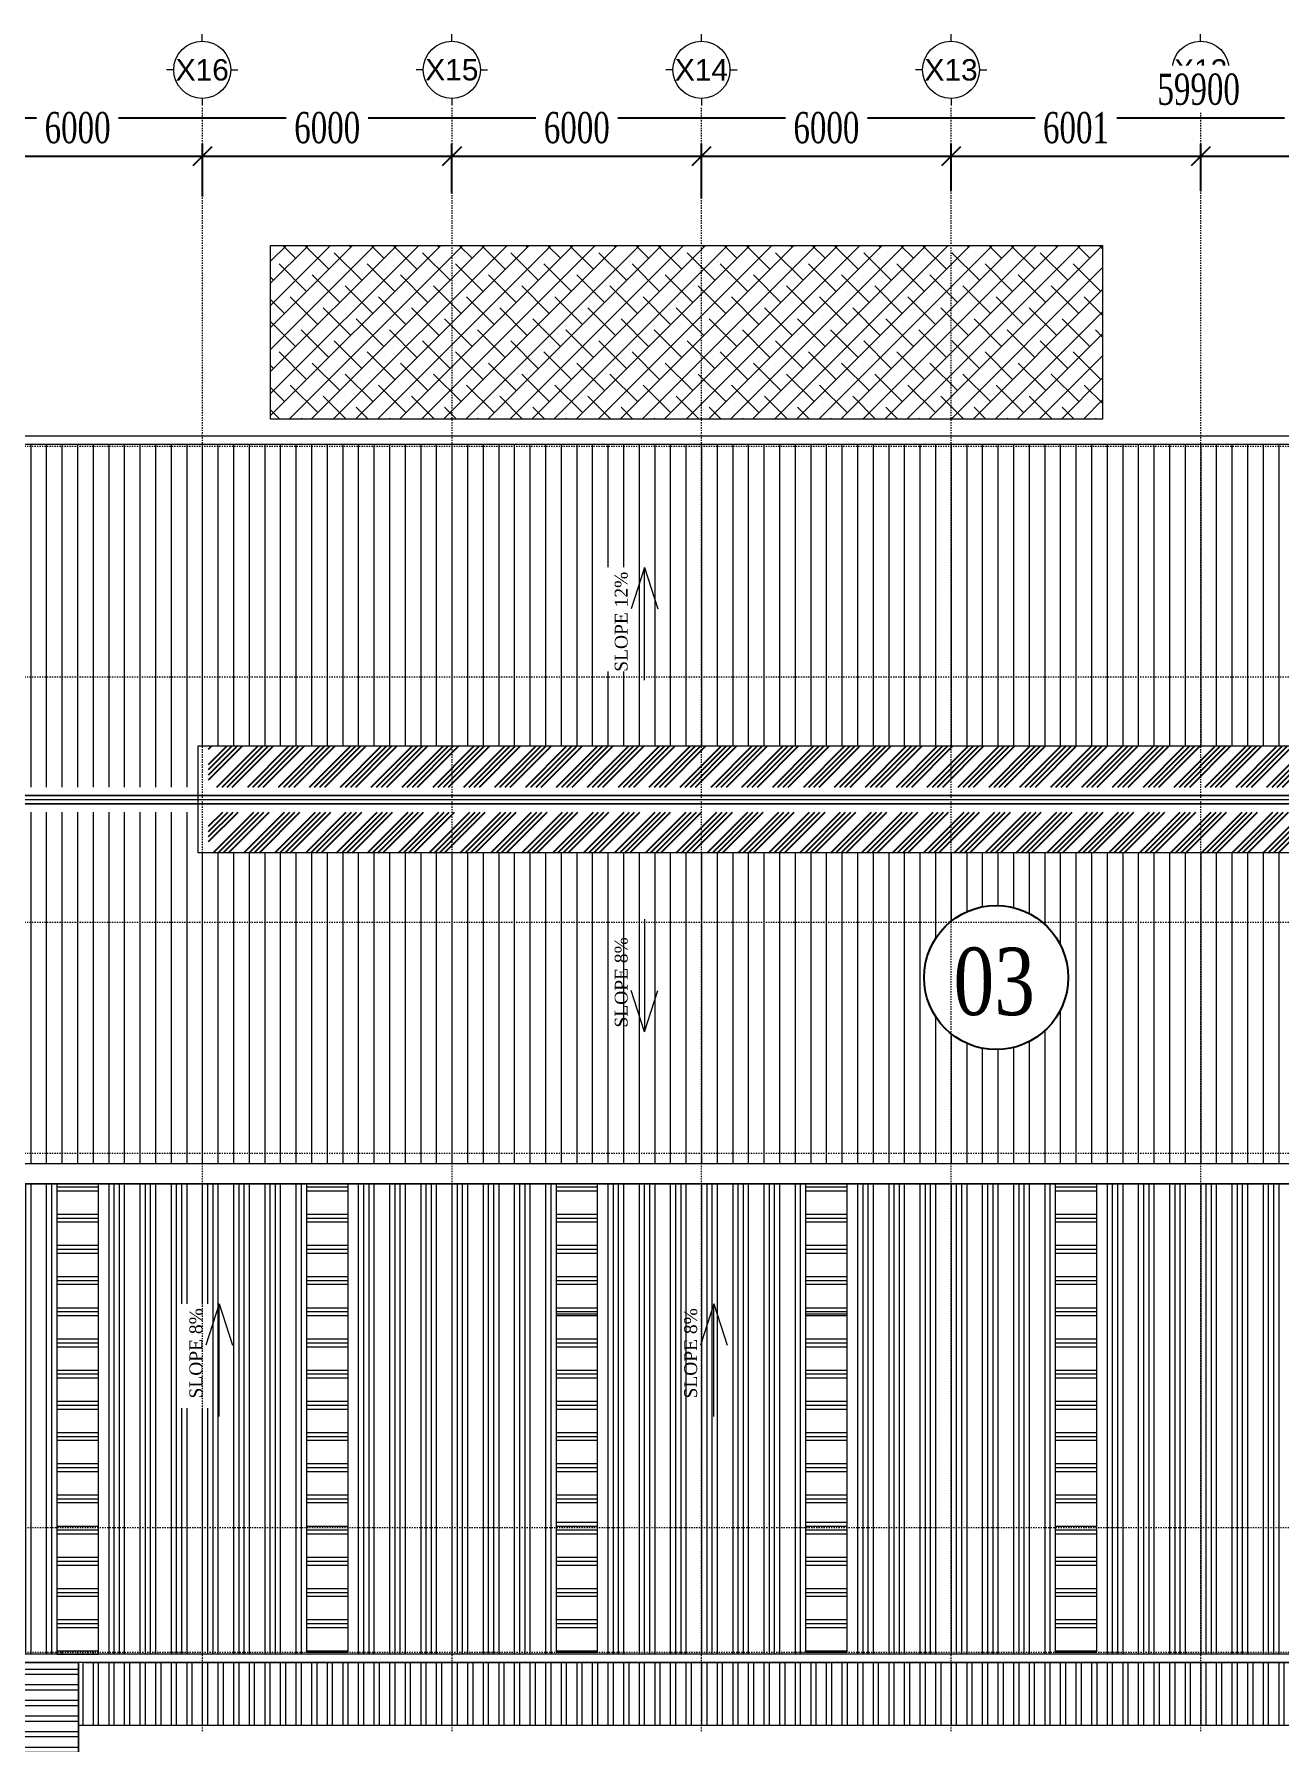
# Model space of a CAD drawing. Header units: inches. Extents: x 340055 to 349452, y -34649 to -30845.
# Drawn here: x 343604.6 to 343704.4, y -31977.5 to -31840.6 of the extents above; entities that cross this region are included whole.
import ezdxf
from ezdxf.enums import TextEntityAlignment as Align

# ---------------------------------------------------------------- set-up
doc = ezdxf.new("R2010")
doc.units = ezdxf.units.IN
doc.header["$MEASUREMENT"] = 0
for name, pattern in [('XRF-A-GRID LINE$0$CENTER', [50.8, 31.75, -6.35, 6.35, -6.35]), ('XRF-A-RF PLAN$0$ACAD_ISO02W100', [15, 12, -3]), ('XRF-A-RF PLAN$0$HIDDEN2', [0.1875, 0.125, -0.0625])]:
    doc.linetypes.add(name, pattern=pattern)
for name, color, linetype in [('CAUTAO', 7, 'Continuous'), ('XRF-A-RF PLAN$0$hidden', 2, 'XRF-A-RF PLAN$0$HIDDEN2'), ('XRF-A-RF PLAN$0$TL-Roof', 60, 'Continuous'), ('XRF-A-RF PLAN$0$TUONG', 2, 'Continuous')]:
    doc.layers.add(name, color=color, linetype=linetype)
for name, color, linetype, lineweight in [('XRF-A-GRID LINE$0$text', 2, 'Continuous', 20), ('XRF-A-GRID LINE$0$TL-AXIS', 252, 'Continuous', 15), ('XRF-A-GRID LINE$0$ZONES', 7, 'Continuous', 9), ('XRF-A-RF PLAN$0$TL- Brick wall', 132, 'Continuous', 15), ('XRF-A-RF PLAN$0$TL-layout', 140, 'Continuous', 15), ('XRF-A-RF PLAN$0$TL-Platform', 5, 'Continuous', 15), ('XRF-A-RF PLAN$0$TL-RC', 4, 'Continuous', 15), ('XRF-A-RF PLAN$0$TL-WWT', 142, 'Continuous', 15)]:
    doc.layers.add(name, color=color, linetype=linetype, lineweight=lineweight)
doc.layers.add('XRF-A-RF PLAN$0$00 - BORDER', color=7, linetype='Continuous', plot=False)
doc.styles.add('ST1', font='times.ttf', dxfattribs={"width": 0.7})
doc.styles.add('vntimeh.shx', font='vntimeh.shx', dxfattribs={"width": 0.8, "bigfont": 'bigfont.shx'})
doc.styles.add('XRF-A-GRID LINE$0$ARIALH', font='')
doc.styles.add('XRF-A-RF PLAN$0$VNH', font='', dxfattribs={"height": 150})
doc.styles.get('XRF-A-GRID LINE$0$ARIALH').set_extended_font_data('.VnArialH')
doc.styles.get('XRF-A-RF PLAN$0$VNH').set_extended_font_data('.VnAvantH')
doc.dimstyles.new('300', dxfattribs={"dimtxt": 2.5, "dimasz": 1.5, "dimexe": 1, "dimexo": 0, "dimgap": 1, "dimtad": 1, "dimtoh": 1, "dimdec": 0, "dimlfac": 300, "dimzin": 0, "dimdsep": 46, "dimtxsty": 'ST1', "dimblk": 'OBLIQUE', "dimcen": 1, "dimdle": 1, "dimclrd": 8, "dimclre": 8, "dimclrt": 3, "dimadec": 0, "dimazin": 0, "dimtfac": 1, "dimtdec": 0, "dimtix": 1, "dimtofl": 0, "dimtmove": 1, "dimatfit": 3, "dimfxl": 0, "dimtolj": 1, "dimtzin": 0, "dimlwd": -1, "dimlwe": -1, "dimarcsym": 0})
pattern_1 = [(90, (353505.5476, -27628.2967), (-1.25, 2e-16), [])]
pattern_2 = [(0, (353505.5476, -27628.2967), (0, 2.5), []), (0, (353505.5476, -27627.9842), (0, 2.5), []), (0, (353505.5476, -27627.6717), (0, 2.5), [])]

# ---------------------------------------------------------------- blocks, each defined once
blk = doc.blocks.new('XRF-A-GRID LINE$0$truc')
at = {"layer": 'XRF-A-GRID LINE$0$text', "color": 8}
for p, q in [((0, 4), (0, 5)), ((-4, 0), (-5, 0)), ((4, 0), (5, 0)), ((0, -4), (0, -5))]:
    blk.add_line(p, q, dxfattribs=at)
blk.add_circle((0, 0), 4, dxfattribs=at)
at = {"layer": 'XRF-A-GRID LINE$0$text', "color": 8, "style": 'XRF-A-GRID LINE$0$ARIALH'}
blk.add_attdef('TENTRUCDINHVI', text='', height=3, dxfattribs=at).set_placement((0, 0), align=Align.MIDDLE)
blk = doc.blocks.new('XRF-A-GRID LINE')
at = {"layer": 'XRF-A-GRID LINE$0$TL-AXIS', "linetype": 'XRF-A-GRID LINE$0$CENTER', "lineweight": 0, "ltscale": 0.01}
for p, q in [((-2966254, -1304492), (-2966254, -1265461)), ((-2960254, -1304492), (-2960254, -1265461)), ((-2954254, -1304492), (-2954254, -1265461)), ((-2948254, -1304492), (-2948254, -1265461)), ((-2942254, -1304492), (-2942254, -1265461)), ((-2983971, -1273596), (-2908067, -1273596)), ((-2983971, -1279146), (-2907862, -1279146)), ((-2983971, -1285046), (-2907862, -1285046)), ((-2983971, -1290596), (-2907862, -1290596)), ((-2984252, -1291336), (-2907851, -1291336)), ((-2984143, -1299596), (-2907802, -1299596)), ((-2984143, -1302596), (-2907848, -1302596))]:
    blk.add_line(p, q, dxfattribs=at)
ref = blk.add_blockref('XRF-A-GRID LINE$0$truc', (-2966259, -1264549), dxfattribs=dict(at, xscale=171.4285714291036, yscale=171.4285714291036, zscale=171.4285714291036, rotation=179.9999999999961))
ref.add_attrib('TENTRUCDINHVI', 'X16', dxfattribs={"layer": 'XRF-A-GRID LINE$0$ZONES', "height": 514.3, "style": 'XRF-A-GRID LINE$0$ARIALH'}).set_placement((-2966259, -1264549), align=Align.MIDDLE)
ref = blk.add_blockref('XRF-A-GRID LINE$0$truc', (-2960259, -1264549), dxfattribs=dict(at, xscale=171.4285714291036, yscale=171.4285714291036, zscale=171.4285714291036, rotation=179.9999999999961))
ref.add_attrib('TENTRUCDINHVI', 'X15', dxfattribs={"layer": 'XRF-A-GRID LINE$0$ZONES', "height": 514.3, "style": 'XRF-A-GRID LINE$0$ARIALH'}).set_placement((-2960259, -1264549), align=Align.MIDDLE)
ref = blk.add_blockref('XRF-A-GRID LINE$0$truc', (-2954259, -1264549), dxfattribs=dict(at, xscale=171.4285714291036, yscale=171.4285714291036, zscale=171.4285714291036, rotation=179.9999999999961))
ref.add_attrib('TENTRUCDINHVI', 'X14', dxfattribs={"layer": 'XRF-A-GRID LINE$0$ZONES', "height": 514.3, "style": 'XRF-A-GRID LINE$0$ARIALH'}).set_placement((-2954259, -1264549), align=Align.MIDDLE)
ref = blk.add_blockref('XRF-A-GRID LINE$0$truc', (-2948259, -1264549), dxfattribs=dict(at, xscale=171.4285714291036, yscale=171.4285714291036, zscale=171.4285714291036, rotation=179.9999999999961))
ref.add_attrib('TENTRUCDINHVI', 'X13', dxfattribs={"layer": 'XRF-A-GRID LINE$0$ZONES', "height": 514.3, "style": 'XRF-A-GRID LINE$0$ARIALH'}).set_placement((-2948259, -1264549), align=Align.MIDDLE)
ref = blk.add_blockref('XRF-A-GRID LINE$0$truc', (-2942259, -1264549), dxfattribs=dict(at, xscale=171.4285714291036, yscale=171.4285714291036, zscale=171.4285714291036, rotation=179.9999999999961))
ref.add_attrib('TENTRUCDINHVI', 'X12', dxfattribs={"layer": 'XRF-A-GRID LINE$0$ZONES', "height": 514.3, "style": 'XRF-A-GRID LINE$0$ARIALH'}).set_placement((-2942259, -1264549), align=Align.MIDDLE)
blk = doc.blocks.new('_Oblique')
at = {"color": 0, "linetype": 'ByBlock', "lineweight": -2}
blk.add_line((-0.5, -0.5), (0.5, 0.5), dxfattribs=at)
blk = doc.blocks.new('*D482')
at = {"color": 8, "linetype": 'Continuous', "transparency": 16777216}
for p, q in [((343598.03, -31853.61), (343598.03, -31846.31)), ((343797.7, -31853.61), (343797.7, -31846.31)), ((343597.03, -31847.31), (343798.7, -31847.31))]:
    blk.add_line(p, q, dxfattribs=at)
at = {"layer": 'Defpoints', "color": 0, "transparency": 16777216}
for p in [(343797.7, -31847.31), (343598.03, -31853.61), (343797.7, -31853.61)]:
    blk.add_point(p, dxfattribs=at)
at = {"color": 8, "transparency": 16777216, "xscale": 1.5, "yscale": 1.5, "zscale": 1.5, "rotation": 180}
blk.add_blockref('_Oblique', (343598.03, -31847.31), dxfattribs=at)
at = {"color": 8, "transparency": 16777216, "xscale": 1.5, "yscale": 1.5, "zscale": 1.5}
blk.add_blockref('_Oblique', (343797.7, -31847.31), dxfattribs=at)
at = {"color": 3, "transparency": 16777216, "insert": (343697.86, -31845.03), "char_height": 2.5, "attachment_point": 5, "style": 'ST1', "bg_fill": 3, "box_fill_scale": 1.25, "bg_fill_color": 256, "bg_fill_true_color": 13158600, "bg_fill_transparency": 0}
blk.add_mtext('\\A1;59900', dxfattribs=at)
blk = doc.blocks.new('*D484')
at = {"color": 8, "linetype": 'Continuous', "transparency": 16777216}
for p, q in [((343598.03, -31853.61), (343598.03, -31849.38)), ((343618.03, -31853.61), (343618.03, -31849.38)), ((343597.03, -31850.38), (343619.03, -31850.38))]:
    blk.add_line(p, q, dxfattribs=at)
at = {"layer": 'Defpoints', "color": 0, "transparency": 16777216}
for p in [(343618.03, -31850.38), (343598.03, -31853.61), (343618.03, -31853.61)]:
    blk.add_point(p, dxfattribs=at)
at = {"color": 8, "transparency": 16777216, "xscale": 1.5, "yscale": 1.5, "zscale": 1.5, "rotation": 180}
blk.add_blockref('_Oblique', (343598.03, -31850.38), dxfattribs=at)
at = {"color": 8, "transparency": 16777216, "xscale": 1.5, "yscale": 1.5, "zscale": 1.5}
blk.add_blockref('_Oblique', (343618.03, -31850.38), dxfattribs=at)
at = {"color": 3, "transparency": 16777216, "insert": (343608.03, -31848.11), "char_height": 2.5, "attachment_point": 5, "style": 'ST1', "bg_fill": 3, "box_fill_scale": 1.25, "bg_fill_color": 256, "bg_fill_true_color": 13158600, "bg_fill_transparency": 0}
blk.add_mtext('\\A1;6000', dxfattribs=at)
blk = doc.blocks.new('*D485')
at = {"color": 8, "linetype": 'Continuous', "transparency": 16777216}
for p, q in [((343618.03, -31853.61), (343618.03, -31849.38)), ((343638.03, -31853.35), (343638.03, -31849.38)), ((343617.03, -31850.38), (343639.03, -31850.38))]:
    blk.add_line(p, q, dxfattribs=at)
at = {"layer": 'Defpoints', "color": 0, "transparency": 16777216}
for p in [(343638.03, -31850.38), (343618.03, -31853.61), (343638.03, -31853.35)]:
    blk.add_point(p, dxfattribs=at)
at = {"color": 8, "transparency": 16777216, "xscale": 1.5, "yscale": 1.5, "zscale": 1.5, "rotation": 180}
blk.add_blockref('_Oblique', (343618.03, -31850.38), dxfattribs=at)
at = {"color": 8, "transparency": 16777216, "xscale": 1.5, "yscale": 1.5, "zscale": 1.5}
blk.add_blockref('_Oblique', (343638.03, -31850.38), dxfattribs=at)
at = {"color": 3, "transparency": 16777216, "insert": (343628.03, -31848.11), "char_height": 2.5, "attachment_point": 5, "style": 'ST1', "bg_fill": 3, "box_fill_scale": 1.25, "bg_fill_color": 256, "bg_fill_true_color": 13158600, "bg_fill_transparency": 0}
blk.add_mtext('\\A1;6000', dxfattribs=at)
blk = doc.blocks.new('*D486')
at = {"color": 8, "linetype": 'Continuous', "transparency": 16777216}
for p, q in [((343638.03, -31853.35), (343638.03, -31849.38)), ((343658.03, -31853.75), (343658.03, -31849.38)), ((343637.03, -31850.38), (343659.03, -31850.38))]:
    blk.add_line(p, q, dxfattribs=at)
at = {"layer": 'Defpoints', "color": 0, "transparency": 16777216}
for p in [(343658.03, -31850.38), (343638.03, -31853.35), (343658.03, -31853.75)]:
    blk.add_point(p, dxfattribs=at)
at = {"color": 8, "transparency": 16777216, "xscale": 1.5, "yscale": 1.5, "zscale": 1.5, "rotation": 180}
blk.add_blockref('_Oblique', (343638.03, -31850.38), dxfattribs=at)
at = {"color": 8, "transparency": 16777216, "xscale": 1.5, "yscale": 1.5, "zscale": 1.5}
blk.add_blockref('_Oblique', (343658.03, -31850.38), dxfattribs=at)
at = {"color": 3, "transparency": 16777216, "insert": (343648.03, -31848.11), "char_height": 2.5, "attachment_point": 5, "style": 'ST1', "bg_fill": 3, "box_fill_scale": 1.25, "bg_fill_color": 256, "bg_fill_true_color": 13158600, "bg_fill_transparency": 0}
blk.add_mtext('\\A1;6000', dxfattribs=at)
blk = doc.blocks.new('*D487')
at = {"color": 8, "linetype": 'Continuous', "transparency": 16777216}
for p, q in [((343658.03, -31853.75), (343658.03, -31849.38)), ((343678.03, -31853.16), (343678.03, -31849.38)), ((343657.03, -31850.38), (343679.03, -31850.38))]:
    blk.add_line(p, q, dxfattribs=at)
at = {"layer": 'Defpoints', "color": 0, "transparency": 16777216}
for p in [(343678.03, -31850.38), (343658.03, -31853.75), (343678.03, -31853.16)]:
    blk.add_point(p, dxfattribs=at)
at = {"color": 8, "transparency": 16777216, "xscale": 1.5, "yscale": 1.5, "zscale": 1.5, "rotation": 180}
blk.add_blockref('_Oblique', (343658.03, -31850.38), dxfattribs=at)
at = {"color": 8, "transparency": 16777216, "xscale": 1.5, "yscale": 1.5, "zscale": 1.5}
blk.add_blockref('_Oblique', (343678.03, -31850.38), dxfattribs=at)
at = {"color": 3, "transparency": 16777216, "insert": (343668.03, -31848.11), "char_height": 2.5, "attachment_point": 5, "style": 'ST1', "bg_fill": 3, "box_fill_scale": 1.25, "bg_fill_color": 256, "bg_fill_true_color": 13158600, "bg_fill_transparency": 0}
blk.add_mtext('\\A1;6000', dxfattribs=at)
blk = doc.blocks.new('*D488')
at = {"color": 8, "linetype": 'Continuous', "transparency": 16777216}
for p, q in [((343678.03, -31853.16), (343678.03, -31849.38)), ((343698.03, -31853.16), (343698.03, -31849.38)), ((343677.03, -31850.38), (343699.03, -31850.38))]:
    blk.add_line(p, q, dxfattribs=at)
at = {"layer": 'Defpoints', "color": 0, "transparency": 16777216}
for p in [(343698.03, -31850.38), (343678.03, -31853.16), (343698.03, -31853.16)]:
    blk.add_point(p, dxfattribs=at)
at = {"color": 8, "transparency": 16777216, "xscale": 1.5, "yscale": 1.5, "zscale": 1.5, "rotation": 180}
blk.add_blockref('_Oblique', (343678.03, -31850.38), dxfattribs=at)
at = {"color": 8, "transparency": 16777216, "xscale": 1.5, "yscale": 1.5, "zscale": 1.5}
blk.add_blockref('_Oblique', (343698.03, -31850.38), dxfattribs=at)
at = {"color": 3, "transparency": 16777216, "insert": (343688.03, -31848.11), "char_height": 2.5, "attachment_point": 5, "style": 'ST1', "bg_fill": 3, "box_fill_scale": 1.25, "bg_fill_color": 256, "bg_fill_true_color": 13158600, "bg_fill_transparency": 0}
blk.add_mtext('\\A1;6001', dxfattribs=at)
blk = doc.blocks.new('*D489')
at = {"color": 8, "linetype": 'Continuous', "transparency": 16777216}
for p, q in [((343698.03, -31853.16), (343698.03, -31849.38)), ((343718.03, -31853.95), (343718.03, -31849.38)), ((343697.03, -31850.38), (343719.03, -31850.38))]:
    blk.add_line(p, q, dxfattribs=at)
at = {"layer": 'Defpoints', "color": 0, "transparency": 16777216}
for p in [(343718.03, -31850.38), (343698.03, -31853.16), (343718.03, -31853.95)]:
    blk.add_point(p, dxfattribs=at)
at = {"color": 8, "transparency": 16777216, "xscale": 1.5, "yscale": 1.5, "zscale": 1.5, "rotation": 180}
blk.add_blockref('_Oblique', (343698.03, -31850.38), dxfattribs=at)
at = {"color": 8, "transparency": 16777216, "xscale": 1.5, "yscale": 1.5, "zscale": 1.5}
blk.add_blockref('_Oblique', (343718.03, -31850.38), dxfattribs=at)
at = {"color": 3, "transparency": 16777216, "insert": (343708.03, -31848.11), "char_height": 2.5, "attachment_point": 5, "style": 'ST1', "bg_fill": 3, "box_fill_scale": 1.25, "bg_fill_color": 256, "bg_fill_true_color": 13158600, "bg_fill_transparency": 0}
blk.add_mtext('\\A1;6000', dxfattribs=at)

msp = doc.modelspace()

# ---------------------------------------------------------------- hatches: boundary and pattern name
h = msp.add_hatch()
h.set_pattern_fill('ANSI34', color=256, scale=2.333333, style=0)
h.set_pattern_definition([(45, (339765.145, -32651.5013), (-1.2374369, 1.2374369), []), (45, (339765.5575, -32651.5013), (-1.2374369, 1.2374369), []), (45, (339765.97, -32651.5013), (-1.2374369, 1.2374369), []), (45, (339766.3825, -32651.5013), (-1.2374369, 1.2374369), [])])
h.paths.add_polyline_path([(343638.031, -31897.6498), (343618.531, -31897.6498), (343618.531, -31900.9498), (343638.031, -31900.9498)])
h.paths.add_polyline_path([(343658.031, -31897.6498), (343638.031, -31897.6498), (343638.031, -31900.9498), (343658.031, -31900.9498)])
h.paths.add_polyline_path([(343678.031, -31897.6498), (343658.031, -31897.6498), (343658.031, -31900.9498), (343678.031, -31900.9498)])
h.paths.add_polyline_path([(343698.031, -31897.6498), (343678.031, -31897.6498), (343678.031, -31900.9498), (343698.031, -31900.9498)])
h.paths.add_polyline_path([(343718.031, -31897.6498), (343698.031, -31897.6498), (343698.031, -31900.9498), (343718.031, -31900.9498)])
h.paths.add_polyline_path([(343737.531, -31897.6498), (343718.031, -31897.6498), (343718.031, -31900.9498), (343737.531, -31900.9498)])
h.paths.add_polyline_path([(343737.531, -31902.9498), (343718.031, -31902.9498), (343718.031, -31906.207), (343737.531, -31906.207)])
h.paths.add_polyline_path([(343718.031, -31902.9498), (343698.031, -31902.9498), (343698.031, -31906.207), (343718.031, -31906.207)])
h.paths.add_polyline_path([(343698.031, -31902.9498), (343678.031, -31902.9498), (343678.031, -31906.207), (343698.031, -31906.207)])
h.paths.add_polyline_path([(343678.031, -31902.9498), (343658.031, -31902.9498), (343658.031, -31906.207), (343678.031, -31906.207)])
h.paths.add_polyline_path([(343658.031, -31902.9498), (343638.031, -31902.9498), (343638.031, -31906.207), (343658.031, -31906.207)])
h.paths.add_polyline_path([(343638.031, -31902.9498), (343618.531, -31902.9498), (343618.531, -31906.207), (343638.031, -31906.207)])
at = {"layer": 'XRF-A-RF PLAN$0$TL-Platform', "lineweight": 0, "ltscale": 1e-09}
h = msp.add_hatch(dxfattribs=at)
h.set_pattern_fill('ANSI38', color=256, scale=10)
h.set_pattern_definition([(45, (353505.5476, -27628.2967), (-0.88388348, 0.88388348), []), (135, (353505.5476, -27628.2967), (-2.65165043, 0.88388348), [3.125, -1.875])])
h.paths.add_polyline_path([(343623.4924, -31857.5338), (343690.1594, -31857.5338), (343690.1594, -31871.4504), (343623.4924, -31871.4504)])
at = {"layer": 'XRF-A-RF PLAN$0$TL-Roof', "lineweight": 0, "ltscale": 1e-09, "transparency": 33554559}
h = msp.add_hatch(dxfattribs=at)
h.set_pattern_fill('ANSI31', color=8, scale=10, angle=45)
h.set_pattern_definition(pattern_1)
h.paths.add_polyline_path([(343769.3197, -31891.6893), (343769.3197, -31883.3312), (343766.8428, -31883.3312), (343766.8428, -31891.6893)], flags=16)
h.paths.add_polyline_path([(343711.0112, -31891.6893), (343711.0112, -31883.3312), (343708.5344, -31883.3312), (343708.5344, -31891.6893)], flags=16)
h.paths.add_polyline_path([(343652.7028, -31891.6893), (343652.7028, -31883.3312), (343650.226, -31883.3312), (343650.226, -31891.6893)], flags=16)
h.paths.add_polyline_path([(343738.2644, -31900.9498), (343797.6976, -31900.9498), (343797.6976, -31873.4498), (343597.8644, -31873.4498), (343597.8644, -31901.6164), (343597.9311, -31901.6164), (343597.9311, -31900.9498), (343617.5978, -31900.9498), (343617.5978, -31897.6498), (343738.2644, -31897.6498)])
h = msp.add_hatch(dxfattribs=at)
h.set_pattern_fill('ANSI31', color=8, scale=10, angle=45)
h.set_pattern_definition(pattern_1)
h.paths.add_polyline_path([(343711.0112, -31920.5706), (343711.0112, -31912.2124), (343708.5344, -31912.2124), (343708.5344, -31920.5706)], flags=24)
h.paths.add_polyline_path([(343769.3197, -31920.5706), (343769.3197, -31912.2124), (343766.8428, -31912.2124), (343766.8428, -31920.5706)], flags=24)
h.paths.add_polyline_path([(343652.7028, -31920.5706), (343652.7028, -31912.2124), (343650.226, -31912.2124), (343650.226, -31920.5706)], flags=24)
edge = h.paths.add_edge_path()
edge.add_arc((343681.6295, -31916.2088), 5.7764, 0, 360)
h.paths.add_polyline_path([(343797.6981, -31931.1164), (343797.6981, -31902.9498), (343738.3644, -31902.9498), (343738.3644, -31906.207), (343617.6977, -31906.207), (343617.6977, -31902.9498), (343597.9311, -31902.9498), (343597.9311, -31931.1164)])
at = {"layer": 'XRF-A-RF PLAN$0$TL-Roof', "lineweight": 0, "ltscale": 1e-09, "transparency": 33554687}
h = msp.add_hatch(dxfattribs=at)
h.set_pattern_fill('ANSI34', color=8, scale=3.333333, angle=45)
h.set_pattern_definition([(90, (353505.5476, -27628.2967), (-2.5, 0), []), (90, (353505.9643, -27627.88), (-2.5, 0), []), (90, (353506.381, -27627.4634), (-2.5, 0), []), (90, (353506.7976, -27627.0467), (-2.5, 0), [])])
h.paths.add_polyline_path([(343609.6977, -31932.7498), (343606.3644, -31932.7498), (343606.3644, -31970.2831), (343609.6977, -31970.2831)])
h.paths.add_polyline_path([(343629.6977, -31932.7498), (343626.3644, -31932.7498), (343626.3644, -31970.4505), (343629.6977, -31970.4505)])
h.paths.add_polyline_path([(343649.6977, -31932.7498), (343646.3644, -31932.7498), (343646.3644, -31970.4505), (343649.6977, -31970.4505)], flags=16)
h.paths.add_polyline_path([(343669.6977, -31932.7498), (343666.3644, -31932.7498), (343666.3644, -31970.4505), (343669.6977, -31970.4505)])
h.paths.add_polyline_path([(343689.6961, -31932.7498), (343686.3627, -31932.7498), (343686.3627, -31970.4505), (343689.6961, -31970.4505)])
h.paths.add_polyline_path([(343709.6977, -31932.7498), (343706.3644, -31932.7498), (343706.3644, -31970.4505), (343709.6977, -31970.4505)])
h.paths.add_polyline_path([(343729.6977, -31932.7498), (343726.3644, -31932.7498), (343726.3644, -31970.4505), (343729.6977, -31970.4505)])
h.paths.add_polyline_path([(343749.6977, -31932.7498), (343746.3644, -31932.7498), (343746.3644, -31970.4505), (343749.6977, -31970.4505)], flags=16)
h.paths.add_polyline_path([(343770.5294, -31932.7498), (343767.1961, -31932.7498), (343767.1962, -31960.4504), (343770.5296, -31960.4504)])
h.paths.add_polyline_path([(343791.3644, -31932.7498), (343788.0311, -31932.7498), (343788.0311, -31960.2822), (343791.3644, -31960.2822)])
h.paths.add_polyline_path([(343618.625, -31950.7123), (343618.625, -31942.3542), (343616.1481, -31942.3542), (343616.1481, -31950.7123)], flags=16)
h.paths.add_polyline_path([(343797.6981, -31960.45), (343797.6981, -31932.7498), (343597.8644, -31932.7498), (343597.8644, -31970.4505), (343760.3311, -31970.4505), (343760.3311, -31960.4506)])
at = {"layer": 'XRF-A-RF PLAN$0$TL-Roof', "lineweight": 0, "ltscale": 1e-09, "transparency": 33554559}
h = msp.add_hatch(dxfattribs=at)
h.set_pattern_fill('PLAST', color=256, scale=10)
h.set_pattern_definition(pattern_2)
h.paths.add_polyline_path([(343609.6977, -31932.7498), (343606.3644, -31932.7498), (343606.3644, -31970.4505), (343609.6977, -31970.4505)])
h = msp.add_hatch(dxfattribs=at)
h.set_pattern_fill('PLAST', color=256, scale=10)
h.set_pattern_definition(pattern_2)
h.paths.add_polyline_path([(343629.6977, -31932.7498), (343626.3644, -31932.7498), (343626.3644, -31970.2831), (343629.6977, -31970.2831)])
h = msp.add_hatch(dxfattribs=at)
h.set_pattern_fill('PLAST', color=256, scale=10)
h.set_pattern_definition([(0, (353525.5476, -27628.2967), (0, 2.5), []), (0, (353525.5476, -27627.9842), (0, 2.5), []), (0, (353525.5476, -27627.6717), (0, 2.5), [])])
h.paths.add_polyline_path([(343649.6977, -31932.7498), (343646.3644, -31932.7498), (343646.3644, -31970.2831), (343649.6977, -31970.2831)])
h = msp.add_hatch(dxfattribs=at)
h.set_pattern_fill('PLAST', color=256, scale=10)
h.set_pattern_definition([(0, (353545.5476, -27628.2967), (0, 2.5), []), (0, (353545.5476, -27627.9842), (0, 2.5), []), (0, (353545.5476, -27627.6717), (0, 2.5), [])])
h.paths.add_polyline_path([(343669.6977, -31932.7498), (343666.3644, -31932.7498), (343666.3644, -31970.2831), (343669.6977, -31970.2831)])
h = msp.add_hatch(dxfattribs=at)
h.set_pattern_fill('PLAST', color=256, scale=10)
h.set_pattern_definition([(0, (353565.546, -27628.2967), (0, 2.5), []), (0, (353565.546, -27627.9842), (0, 2.5), []), (0, (353565.546, -27627.6717), (0, 2.5), [])])
h.paths.add_polyline_path([(343689.6961, -31932.7498), (343686.3627, -31932.7498), (343686.3627, -31970.2831), (343689.6961, -31970.2831)])
h = msp.add_hatch(dxfattribs=at)
h.set_pattern_fill('PLAST', color=256, scale=10)
h.set_pattern_definition(pattern_2)
h.paths.add_polyline_path([(343649.6977, -31943.1831), (343646.3644, -31943.1831), (343646.3644, -31959.8497), (343649.6977, -31959.8497)])
h = msp.add_hatch(dxfattribs=at)
h.set_pattern_fill('PLAST', color=256, scale=10)
h.set_pattern_definition(pattern_2)
h.paths.add_polyline_path([(343669.6977, -31943.1831), (343666.3644, -31943.1831), (343666.3644, -31959.8497), (343669.6977, -31959.8497)])
h = msp.add_hatch(dxfattribs=at)
h.set_pattern_fill('PLAST', color=256, scale=10)
h.set_pattern_definition(pattern_2)
h.paths.add_polyline_path([(343689.6961, -31943.1831), (343686.3627, -31943.1831), (343686.3627, -31959.8497), (343689.6961, -31959.8497)])
at = {"layer": 'XRF-A-RF PLAN$0$TL-Roof', "lineweight": 0, "ltscale": 1e-09, "transparency": 33554687}
h = msp.add_hatch(dxfattribs=at)
h.set_pattern_fill('ANSI32', color=256, scale=3.333333, angle=45)
h.set_pattern_definition([(90, (353505.5476, -27628.2967), (-1.25, 0), []), (90, (353505.9643, -27627.88), (-1.25, 0), [])])
h.paths.add_polyline_path([(343765.9977, -31966.1172), (343827.8529, -31966.1164), (343827.8529, -31961.1164), (343804.2419, -31961.1164), (343760.9978, -31961.1173), (343760.9978, -31971.1172), (343608.0978, -31971.1172), (343608.0978, -31976.1172), (343765.9977, -31976.1172)])
h = msp.add_hatch(dxfattribs=at)
h.set_pattern_fill('ANSI32', color=256, scale=3.333333, angle=135)
h.set_pattern_definition([(180, (353505.5476, -27628.2967), (-9e-17, -1.25), []), (180, (353505.1309, -27627.88), (-9e-17, -1.25), [])])
h.paths.add_polyline_path([(343608.0978, -31971.1172), (343597.6978, -31971.1172), (343597.6978, -32003.8904), (343608.0978, -32003.8904)])

# ---------------------------------------------------------------- linework, layer by layer
at = {"layer": 'CAUTAO', "color": 1, "true_color": 0xfa051e}
msp.add_circle((343681.6295, -31916.2088), 5.7764, dxfattribs=at)
at = {"layer": 'XRF-A-RF PLAN$0$00 - BORDER', "lineweight": 0, "ltscale": 1e-09}
msp.add_lwpolyline([(343797.9514, -31960.4497), (343760.3311, -31960.4506), (343760.3311, -31970.4505), (343597.8644, -31970.4505), (343597.8644, -31961.1164)], dxfattribs=at)
at = {"layer": 'XRF-A-RF PLAN$0$hidden', "lineweight": 0, "ltscale": 1e-09}
for p, q in [((343597.8644, -31931.1164), (343797.6981, -31931.1164)), ((343597.8644, -31932.7498), (343797.6981, -31932.7498))]:
    msp.add_line(p, q, dxfattribs=at)
at = {"layer": 'XRF-A-RF PLAN$0$TL- Brick wall', "lineweight": 0, "ltscale": 1e-09}
msp.add_line((343597.1978, -31872.7831), (343797.6981, -31872.7831), dxfattribs=at)
at = {"layer": 'XRF-A-RF PLAN$0$TL-layout', "lineweight": 0, "ltscale": 1e-09}
msp.add_line((343597.1978, -31901.9498), (343798.3647, -31901.9498), dxfattribs=at)
at = {"layer": 'XRF-A-RF PLAN$0$TL-Platform', "lineweight": 0, "ltscale": 1e-09}
msp.add_lwpolyline([(343623.4924, -31857.5338), (343690.1594, -31857.5338), (343690.1594, -31871.4504), (343623.4924, -31871.4504)], close=True, dxfattribs=at)
at = {"layer": 'XRF-A-RF PLAN$0$TL-RC', "lineweight": 0, "ltscale": 1e-09}
msp.add_line((343608.0978, -32003.8958), (343608.0978, -31971.1172), dxfattribs=at)
msp.add_lwpolyline([(343608.0978, -32003.8904), (343597.6978, -32003.8904), (343597.6978, -31971.1172), (343608.0978, -31971.1172)], close=True, dxfattribs=at)
at = {"layer": 'XRF-A-RF PLAN$0$TL-Roof', "lineweight": 0, "ltscale": 1e-09}
for p, q in [((343653.4448, -31883.3435), (343652.3742, -31886.6477)), ((343653.4448, -31892.3766), (343653.4448, -31883.3435)), ((343653.4448, -31883.3435), (343654.5154, -31886.6477)), ((343653.4448, -31911.5229), (343653.4448, -31920.5561)), ((343653.4448, -31920.5561), (343652.3742, -31917.2518)), ((343653.4448, -31920.5561), (343654.5154, -31917.2518)), ((343619.3669, -31942.3665), (343618.2964, -31945.6707)), ((343619.3669, -31951.3997), (343619.3669, -31942.3665)), ((343619.3669, -31942.3665), (343620.4375, -31945.6707)), ((343659.0118, -31942.3665), (343657.9413, -31945.6707)), ((343659.0118, -31951.3997), (343659.0118, -31942.3665)), ((343659.0118, -31942.3665), (343660.0824, -31945.6707))]:
    msp.add_line(p, q, dxfattribs=at)
for points in [[(343597.8644, -31873.4498), (343797.6981, -31873.4498), (343797.6981, -31901.6164), (343597.8644, -31901.6164)], [(343617.6977, -31897.6498), (343738.3644, -31897.6498), (343738.3644, -31906.207), (343617.6977, -31906.207)], [(343797.6981, -31902.2831), (343597.9311, -31902.2831), (343597.9311, -31931.1164), (343797.6981, -31931.1164)], [(343609.6977, -31932.7498), (343606.3644, -31932.7498), (343606.3644, -31970.4505), (343609.6977, -31970.4505)], [(343629.6977, -31932.7498), (343626.3644, -31932.7498), (343626.3644, -31970.2831), (343629.6977, -31970.2831)], [(343649.6977, -31932.7498), (343646.3644, -31932.7498), (343646.3644, -31970.2831), (343649.6977, -31970.2831)], [(343669.6977, -31932.7498), (343666.3644, -31932.7498), (343666.3644, -31970.2831), (343669.6977, -31970.2831)], [(343689.6961, -31932.7498), (343686.3627, -31932.7498), (343686.3627, -31970.2831), (343689.6961, -31970.2831)], [(343649.6977, -31943.1831), (343646.3644, -31943.1831), (343646.3644, -31959.8497), (343649.6977, -31959.8497)], [(343669.6977, -31943.1831), (343666.3644, -31943.1831), (343666.3644, -31959.8497), (343669.6977, -31959.8497)]]:
    msp.add_lwpolyline(points, close=True, dxfattribs=at)
for points in [[(343597.8644, -31901.6164), (343797.6981, -31901.6164)], [(343597.8644, -31902.2831), (343797.6981, -31902.2831)], [(343797.6981, -31932.7498), (343597.8644, -31932.7498)], [(343797.6981, -31960.4497), (343797.6981, -31932.7498), (343597.8644, -31932.7498)]]:
    msp.add_lwpolyline(points, dxfattribs=at)
at = {"layer": 'XRF-A-RF PLAN$0$TL-Roof', "lineweight": 0, "ltscale": 1e-09, "transparency": 33554559}
msp.add_lwpolyline([(343797.6981, -31932.7498), (343797.6981, -31960.4497), (343760.3311, -31960.4506), (343760.3311, -31970.4505), (343597.8644, -31970.4505), (343597.8644, -31932.7498)], close=True, dxfattribs=at)
msp.add_lwpolyline([(343797.9514, -31961.1164), (343760.9978, -31961.1173), (343760.9977, -31971.1172), (343597.1978, -31971.1172), (343597.1978, -31961.1164)], dxfattribs=at)
at = {"layer": 'XRF-A-RF PLAN$0$TL-WWT', "lineweight": 0, "ltscale": 1e-09}
msp.add_lwpolyline([(343765.9977, -31966.1172), (343827.8529, -31966.1164), (343827.8529, -31961.1164), (343804.2419, -31961.1164), (343760.9978, -31961.1173), (343760.9978, -31971.1172), (343608.0978, -31971.1172), (343608.0978, -31976.1172), (343765.9977, -31976.1172)], close=True, dxfattribs=at)
at = {"layer": 'XRF-A-RF PLAN$0$TUONG', "lineweight": 0, "ltscale": 1e-09}
msp.add_line((343608.5978, -31971.1163), (343760.9978, -31971.1172), dxfattribs=at)

# ---------------------------------------------------------------- block references
at = {"color": 8, "xscale": 0.003333333334012423, "yscale": 0.003333333334012423, "zscale": 0.003333333334012423}
msp.add_blockref('XRF-A-GRID LINE', (353505.5476, -27628.2967), dxfattribs=at)

# ---------------------------------------------------------------- texts
at = {"linetype": 'XRF-A-RF PLAN$0$ACAD_ISO02W100', "char_height": 1.033361, "width": 50.02323, "rotation": 90, "style": 'XRF-A-RF PLAN$0$VNH'}
for s, insert, attachment_point in [('{\\f.VnTimeH|b0|i0|c0|p34;slope 12%}', (343651.0669, -31883.6826), 3), ('{\\f.VnTimeH|b0|i0|c0|p34;slope 8%}', (343651.0669, -31920.2169), 1), ('{\\f.VnTimeH|b0|i0|c0|p34;slope 8%}', (343616.989, -31942.7057), 3), ('{\\f.VnTimeH|b0|i0|c0|p34;slope 8%}', (343656.6339, -31942.7057), 3)]:
    msp.add_mtext(s, dxfattribs=dict(at, insert=insert, attachment_point=attachment_point))
at = {"layer": 'CAUTAO', "color": 1, "true_color": 0xfa051e, "insert": (343681.4801, -31916.5571), "char_height": 5.4, "attachment_point": 5, "style": 'vntimeh.shx'}
msp.add_mtext('\\A1;03', dxfattribs=at)

# ---------------------------------------------------------------- next in the draw order: dimensions: what is measured, and where the dimension line sits
at = {"color": 8}
dim = msp.add_linear_dim(base=(343797.6976, -31847.3075), p1=(343598.0311, -31853.6085), p2=(343797.6976, -31853.6085), dimstyle='300', dxfattribs=at)
dim.commit()
dim.dimension.update_dxf_attribs({"geometry": '*D482', "text_midpoint": (343697.8643, -31845.0323)})

# ---------------------------------------------------------------- next in the draw order: dimensions: what is measured, and where the dimension line sits
dim = msp.add_linear_dim(base=(343618.0327, -31850.3792), p1=(343598.0311, -31853.6085), p2=(343618.0327, -31853.6085), dimstyle='300', dxfattribs=at)
dim.commit()
dim.dimension.update_dxf_attribs({"geometry": '*D484', "text_midpoint": (343608.0319, -31848.1076)})

# ---------------------------------------------------------------- next in the draw order: dimensions: what is measured, and where the dimension line sits
dim = msp.add_linear_dim(base=(343638.0327, -31850.3792), p1=(343618.0327, -31853.6085), p2=(343638.0327, -31853.3542), dimstyle='300', dxfattribs=at)
dim.commit()
dim.dimension.update_dxf_attribs({"geometry": '*D485', "text_midpoint": (343628.0327, -31848.1076)})

# ---------------------------------------------------------------- next in the draw order: dimensions: what is measured, and where the dimension line sits
dim = msp.add_linear_dim(base=(343658.0327, -31850.3792), p1=(343638.0327, -31853.3542), p2=(343658.0327, -31853.7494), dimstyle='300', dxfattribs=at)
dim.commit()
dim.dimension.update_dxf_attribs({"geometry": '*D486', "text_midpoint": (343648.0327, -31848.1076)})

# ---------------------------------------------------------------- next in the draw order: dimensions: what is measured, and where the dimension line sits
dim = msp.add_linear_dim(base=(343678.0327, -31850.3792), p1=(343658.0327, -31853.7494), p2=(343678.0327, -31853.1565), dimstyle='300', dxfattribs=at)
dim.commit()
dim.dimension.update_dxf_attribs({"geometry": '*D487', "text_midpoint": (343668.0327, -31848.1076)})

# ---------------------------------------------------------------- next in the draw order: dimensions: what is measured, and where the dimension line sits
dim = msp.add_linear_dim(base=(343698.0344, -31850.3792), p1=(343678.0327, -31853.1565), p2=(343698.0344, -31853.1565), dimstyle='300', dxfattribs=at)
dim.commit()
dim.dimension.update_dxf_attribs({"geometry": '*D488', "text_midpoint": (343688.0335, -31848.1076)})

# ---------------------------------------------------------------- next in the draw order: dimensions: what is measured, and where the dimension line sits
dim = msp.add_linear_dim(base=(343718.0344, -31850.3792), p1=(343698.0344, -31853.1565), p2=(343718.0344, -31853.947), dimstyle='300', dxfattribs=at)
dim.commit()
dim.dimension.update_dxf_attribs({"geometry": '*D489', "text_midpoint": (343708.0344, -31848.1076)})

doc.saveas('drawing.dxf')
